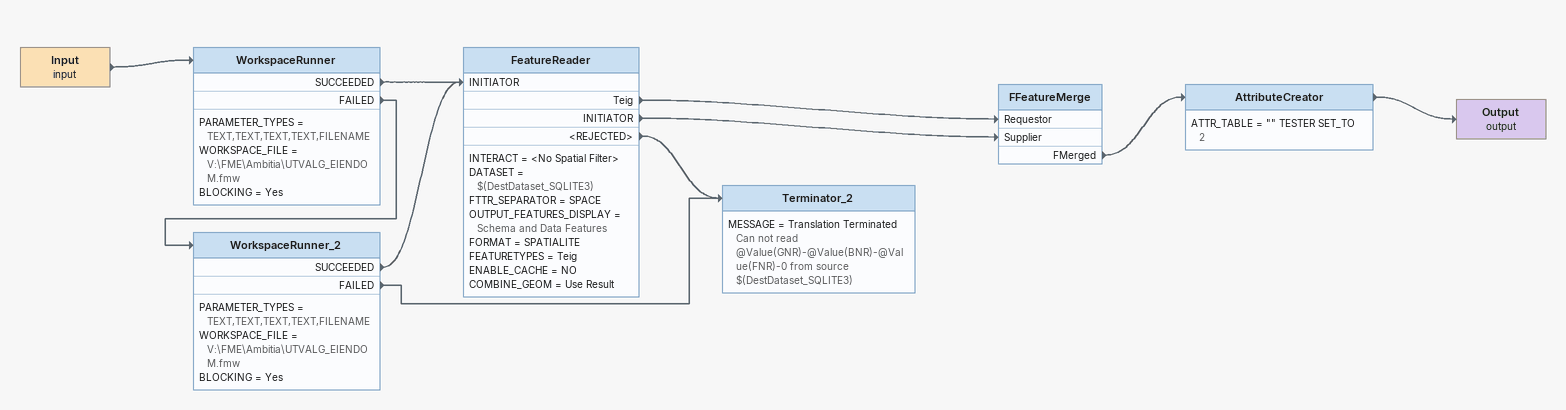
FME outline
Input (input)
    -> WorkspaceRunner
WorkspaceRunner
    PARAMETER_TYPES = TEXT,TEXT,TEXT,TEXT,FILENAME
    WORKSPACE_FILE = V:\FME\Ambitia\UTVALG_EIENDOM.fmw
    BLOCKING = Yes
    SUCCEEDED -> FeatureReader [INITIATOR]
    FAILED -> WorkspaceRunner_2
WorkspaceRunner_2
    PARAMETER_TYPES = TEXT,TEXT,TEXT,TEXT,FILENAME
    WORKSPACE_FILE = V:\FME\Ambitia\UTVALG_EIENDOM.fmw
    BLOCKING = Yes
    SUCCEEDED -> FeatureReader [INITIATOR]
    FAILED -> Terminator_2
FeatureReader
    INTERACT = <No Spatial Filter>
    DATASET = $(DestDataset_SQLITE3)
    FTTR_SEPARATOR = SPACE
    OUTPUT_FEATURES_DISPLAY = Schema and Data Features
    FORMAT = SPATIALITE
    FEATURETYPES = Teig
    ENABLE_CACHE = NO
    COMBINE_GEOM = Use Result
    Teig -> FFeatureMerge [Requestor]
    INITIATOR -> FFeatureMerge [Supplier]
    <REJECTED> -> Terminator_2
FFeatureMerge
    FMerged -> AttributeCreator
AttributeCreator
    ATTR_TABLE = "" TESTER SET_TO 2
    -> Output (output)
Output (output)
Terminator_2
    MESSAGE = Translation Terminated Can not read @Value(GNR)-@Value(BNR)-@Value(FNR)-0 from source $(DestDataset_SQLITE3)
